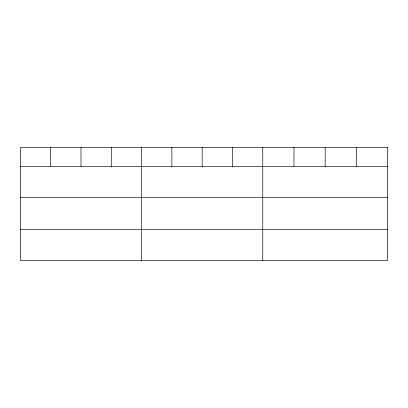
<?xml version="1.0" encoding="UTF-8"?>
<svg xmlns="http://www.w3.org/2000/svg" width="408" height="408" viewBox="0 0 408 408"><rect width="100%" height="100%" fill="white"/><g stroke="black" fill="none" stroke-linecap="round" stroke-linejoin="round"><path stroke-width="0.61" d="M20.4 166.505L387.6 166.505M20.4 197.569L387.6 197.569M20.4 229.571L387.6 229.571M356.388 147.364L356.388 166.505M325.176 147.364L325.176 166.505M293.964 147.364L293.964 166.505M262.752 147.364L262.752 260.636M232.458 147.364L232.458 166.505M202.164 147.364L202.164 166.505M171.87 147.364L171.87 166.505M141.576 147.364L141.576 260.636M111.282 147.364L111.282 166.505M80.988 147.364L80.988 166.505M50.694 147.364L50.694 166.505M387.6 147.364L20.4 147.364L20.4 260.636L387.6 260.636L387.6 147.364"/></g></svg>
